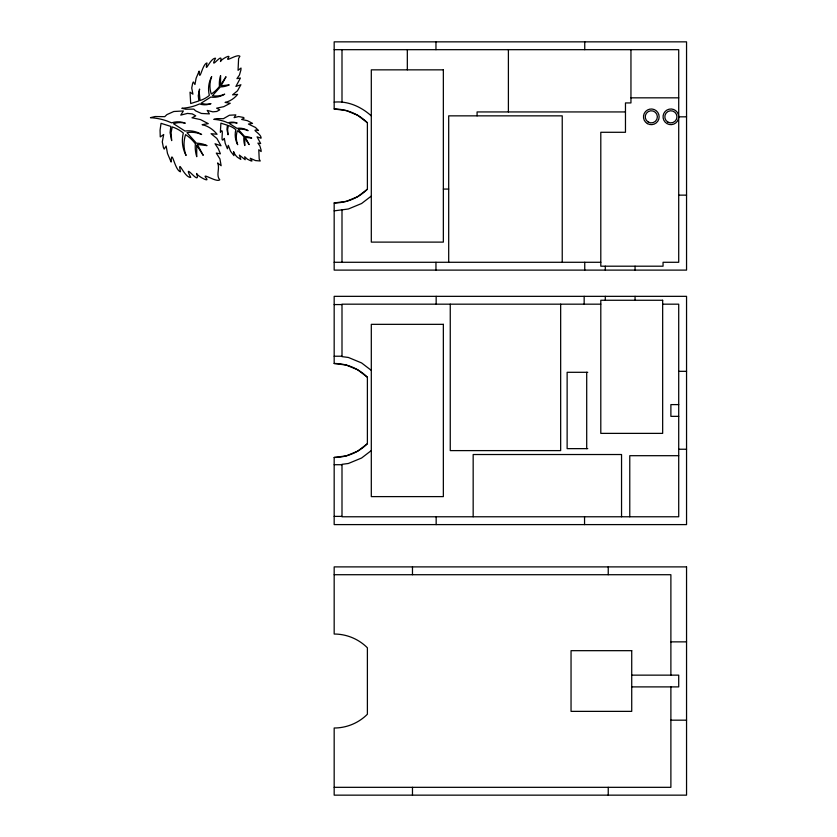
<?xml version="1.0" encoding="UTF-8"?>
<svg xmlns="http://www.w3.org/2000/svg" width="837" height="837" viewBox="0 0 837 837"><rect width="100%" height="100%" fill="white"/><g stroke="black" fill="none" stroke-linecap="round" stroke-linejoin="round"><path stroke-width="1.26" d="M367.391 189.204L357.661 196.674L346.33 201.361L334.172 202.962L334.172 270.11L686.549 270.11L686.549 41.85L334.172 41.85L334.172 108.998A46.987 46.987 0 0 1 367.391 122.757L367.391 189.204A46.987 46.987 0 0 1 334.172 202.962M371.304 196.067L361.605 203.506L348.37 208.988L334.172 210.861M367.391 443.694L357.661 451.164L346.33 455.851L334.172 457.452L334.172 524.6L686.549 524.6L686.549 296.34L334.172 296.34L334.172 363.488A46.987 46.987 0 0 1 367.391 377.246L367.391 443.694A46.987 46.987 0 0 1 334.172 457.452M371.304 450.557L361.605 458.006L348.37 463.489L341.998 464.326L341.998 516.774L678.713 516.774L678.713 304.176L662.663 304.176M334.172 49.676L678.713 49.676L678.713 262.284L663.05 262.284L663.05 266.197L600.799 266.197L600.799 132.288L625.469 132.288L625.469 102.93L630.952 102.93L630.952 49.676M630.952 97.835L678.713 97.835M334.172 102.135C347.93 100.733 361.26 106.812 371.304 115.893M625.469 111.938L477.08 111.938L477.08 115.851M678.713 116.824A7.826 7.826 0 0 1 666.963 123.604A7.826 7.826 0 0 1 666.963 110.045A7.826 7.826 0 0 1 678.713 116.824L686.549 116.824M443.348 189.068L448.695 189.068M678.713 195.136L686.549 195.136M334.172 262.284L600.799 262.284M600.799 304.176L341.998 304.176L341.998 356.625L348.37 357.462L361.605 362.944L371.304 370.383M334.172 304.563L341.998 304.563M334.172 356.227L341.998 356.227M678.713 371.325L686.549 371.325M587.762 372.298L567.13 372.298L567.13 448.642L587.762 448.642M678.713 404.606L670.887 404.606L670.887 416.345L678.713 416.345M678.713 449.239L686.549 449.239M678.713 455.694L629.769 455.694L629.769 516.774M334.172 464.713L341.998 464.713M334.172 516.387L341.998 516.387M334.172 574.716L670.887 574.716L670.887 675.145M670.887 641.864L686.549 641.864M631.726 675.145L678.713 675.145L678.713 686.895L631.726 686.895M670.887 720.176L686.549 720.176M334.172 787.324L670.887 787.324L670.887 686.895M334.172 108.998L346.33 110.599L357.661 115.297L367.391 122.757M334.172 363.488L346.33 365.089L357.661 369.787L367.391 377.246M635.063 266.197L635.063 270.11M635.063 296.34L635.063 300.263M621.546 516.774L621.546 454.522L473.167 454.522L473.167 516.774M608.237 566.89L608.237 574.716M608.237 787.324L608.237 795.15M605.297 266.197L605.297 270.11M605.297 296.34L605.297 300.263M586.706 372.298L586.706 448.642M584.749 41.85L584.749 49.676M584.749 262.284L584.749 270.11M584.55 516.774L584.55 524.6M584.163 296.34L584.163 304.176M562.234 262.284L562.234 115.851L448.695 115.851L448.695 262.284M560.664 304.176L560.664 450.609L450.254 450.609L450.254 304.176M508.394 49.676L508.394 111.938M436.161 296.34L436.161 304.176M436.161 516.774L436.161 524.6M435.962 41.85L435.962 49.676M435.962 262.284L435.962 270.11M412.474 566.89L412.474 574.716M412.474 787.324L412.474 795.15M407.326 49.676L407.326 69.848M341.998 49.676L341.998 102.135M341.998 209.836L341.998 262.284M196.737 145.335L196.726 156.686A32.925 32.925 0 0 1 195.366 143.797A37.33 37.33 0 0 0 185.594 134.663A30.812 30.812 0 0 0 186.086 155.462A31.335 31.335 0 0 1 183.324 133.02A33.543 33.543 0 0 0 172.223 126.921L171.104 132.508L171.658 140.616L170.089 132.644L170.811 126.408L161.039 123.332L160.066 130.174L160.254 136.933L163.696 134.516L162.284 141.871L163.393 147.479L164.188 149.091L166.144 146.067L167.494 153.474L171.114 162.054C171.606 146.946 174.692 170.549 180.499 171.763C177.381 157.084 184.286 177.904 190.742 177.413C181.713 159.689 201.393 188.063 196.59 173.458C196.8 175.613 210.778 183.429 205.975 177.862C201.33 172.024 216.835 182.958 219.786 179.788C215.674 175.446 220.215 168.195 217.589 162.964L221.146 165.726L219.932 158.925L216.27 153.066L220.403 153.799L218.352 148.787L215.036 143.765L220.989 145.764L216.877 138.471L211.07 133.711L217.045 134.255C213.309 129.589 208.015 125.906 202.125 124.671L208.267 123.635L200.535 119.607L192.018 117.776L195.753 115.841L192.248 113.895L187.467 113.413L180.782 115.108L183.366 110.965L173.793 111.499L166.94 114.596L164.753 116.667L155.127 116.531L150.451 117.672A60.86 60.86 0 0 1 167.149 121.041L171.585 122.84A20.015 20.015 0 0 1 185.27 123.196A19.554 19.554 0 0 0 173.521 123.75L184.998 131.053A24.702 24.702 0 0 1 201.633 134.516A25.173 25.173 0 0 0 186.986 132.654L196.444 143.2A24.723 24.723 0 0 1 207.032 145.617L197.375 144.487L203.213 155.337L196.737 145.335M244.812 137.906L244.802 145.512A22.055 22.055 0 0 1 243.891 136.87A25.016 25.016 0 0 0 237.352 130.76A20.643 20.643 0 0 0 237.677 144.686A20.998 20.998 0 0 1 235.825 129.651A22.473 22.473 0 0 0 228.386 125.571L227.633 129.316L228.009 134.747L226.953 129.4L227.434 125.226L220.895 123.165L220.361 132.277C224.923 125.163 219.263 146.077 224.316 138.398L225.216 143.357L227.413 148.777L228.313 145.356L230.625 151.361L233.931 155.619L233.554 151.623L234.412 153.453A15.579 15.579 0 0 0 237.405 157.241L240.794 159.396L239.382 155.096L245.168 159.71L244.707 156.749L247.386 159.187L251.027 160.913L252.031 160.945L250.273 158.266L255.536 160.578L260.255 160.986L259.219 159.145L258.779 149.718L261.165 151.57L261.05 149.959L259.868 145.9L257.901 143.096L260.673 143.577L257.074 136.86L261.06 138.199C261.678 133.711 249.185 128.616 258.413 130.478L255.463 127.444L248.422 124.064L252.533 123.374L247.354 120.664L241.652 119.45L244.153 118.143L243.504 117.462L238.597 116.521L234.119 117.651L235.856 114.878L229.432 115.234L223.385 118.697L216.929 118.613L213.801 119.377A40.783 40.783 0 0 1 224.986 121.627L227.957 122.84A13.413 13.413 0 0 1 237.133 123.081A13.099 13.099 0 0 0 229.254 123.447L236.944 128.333A16.552 16.552 0 0 1 248.097 130.656A16.866 16.866 0 0 0 238.273 129.411L244.613 136.473A16.562 16.562 0 0 1 251.707 138.095L245.241 137.341L249.144 144.602L244.812 137.906M199.196 92.06L200.053 100.524A28.092 28.092 0 0 0 209.355 95.418A26.25 26.25 0 0 1 211.667 76.617A25.811 25.811 0 0 0 211.259 94.037A31.272 31.272 0 0 0 219.44 86.399A27.579 27.579 0 0 1 220.581 75.602L220.591 85.102L226.011 76.732L221.125 85.813L229.212 84.872A20.705 20.705 0 0 1 220.351 86.891L212.42 95.732A21.082 21.082 0 0 0 224.693 94.162A20.695 20.695 0 0 1 210.757 97.071L201.152 103.181A16.384 16.384 0 0 0 210.987 103.642A16.771 16.771 0 0 1 199.53 103.945L195.806 105.462A50.984 50.984 0 0 1 181.828 108.276L185.741 109.228L193.797 109.113L195.628 110.85L201.372 113.445L209.396 113.895L207.231 110.421L212.828 111.844L216.825 111.447L219.775 109.814L216.637 108.182L223.772 106.655L230.248 103.275L225.101 102.417C230.039 101.371 234.475 98.295 237.603 94.393L232.592 94.843L237.457 90.846L240.91 84.736L235.919 86.42L240.418 78.008L236.955 78.626L239.413 75.11L240.899 70.036L241.035 68.027L238.053 70.329L238.597 58.548L239.895 56.246C237.426 53.589 224.442 62.754 228.334 57.858C231.65 53.599 221.041 59.364 220.466 61.54C224.128 49.896 208.423 72.39 215.569 58.234C210.16 57.826 204.385 75.257 206.99 62.963C202.125 63.989 199.541 83.752 199.122 71.103L196.099 78.28L194.958 84.485L193.326 81.953L192.656 83.302L191.736 88.011L192.918 94.162L190.03 92.143L190.69 103.537L198.871 100.953L198.264 95.732L199.583 89.057L199.196 92.06M443.348 69.848L371.304 69.848L371.304 242.113L443.348 242.113L443.348 69.848M662.663 300.263L600.799 300.263L600.799 433.378L662.663 433.378L662.663 300.263M443.348 324.337L371.304 324.337L371.304 496.613L443.348 496.613L443.348 324.337M686.549 566.89L334.172 566.89L334.172 634.038A46.987 46.987 0 0 1 367.391 647.796L367.391 714.243A46.987 46.987 0 0 1 334.172 728.002L334.172 795.15L686.549 795.15L686.549 566.89M631.726 650.673L571.043 650.673L571.043 711.366L631.726 711.366L631.726 650.673M667.853 122.087A6.068 6.068 0 0 0 676.955 116.824A6.068 6.068 0 0 0 667.853 111.572A6.068 6.068 0 0 0 667.853 122.087M648.277 122.087A6.068 6.068 0 0 0 657.38 116.824A6.068 6.068 0 0 0 648.277 111.572A6.068 6.068 0 0 0 648.277 122.087M647.388 123.604A7.826 7.826 0 0 0 659.137 116.824A7.826 7.826 0 0 0 647.388 110.045A7.826 7.826 0 0 0 647.388 123.604"/></g></svg>
